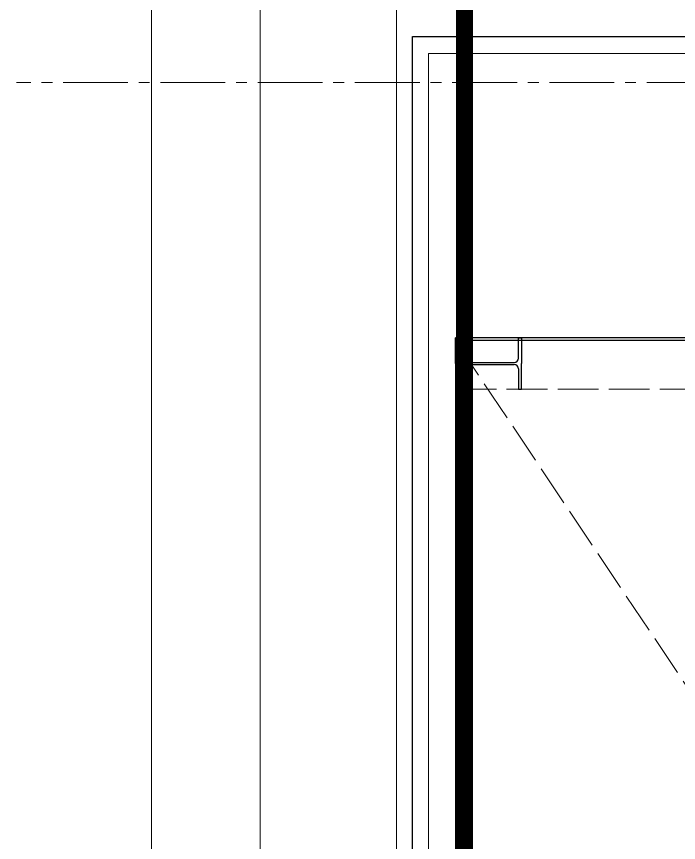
# Model space of a CAD drawing. Header units: millimetres. Extents: x 163705 to 1616509, y 81827 to 302547.
# Drawn here: x 183312 to 185256, y 151328 to 153753 of the extents above; entities that cross this region are included whole.
import ezdxf

# ---------------------------------------------------------------- set-up
doc = ezdxf.new("R2010")
doc.units = ezdxf.units.MM
doc.header["$LTSCALE"] = 10
for name, pattern in [('ACAD_ISO02W100', [15, 12, -3]), ('ACAD_ISO05W100', [33, 24, -3, 0, -3, 0, -3]), ('CENTER2', [28.575, 19.05, -3.175, 3.175, -3.175])]:
    doc.linetypes.add(name, pattern=pattern)
for name, color, linetype, lineweight in [('1-中心线', 1, 'CENTER2', 0), ('1-双点线', 8, 'ACAD_ISO05W100', 0), ('1-建筑轮廓', 7, 'Continuous', 20), ('1-护栏', 4, 'Continuous', 18), ('1-虚线', 8, 'ACAD_ISO02W100', 0)]:
    doc.layers.add(name, color=color, linetype=linetype, lineweight=lineweight)

# ---------------------------------------------------------------- blocks, each defined once
blk = doc.blocks.new('G$C5C029050')
at = {"layer": '1-双点线'}
blk.add_line((2918.6, 77039.4), (2918.6, 5439.4), dxfattribs=at)
at = {"layer": '1-双点线', "const_width": 50}
blk.add_lwpolyline([(2918.6, 69039.4), (2918.6, 21039.4), (86618.6, 21039.4), (86618.6, 69039.4)], close=True, dxfattribs=at)
at = {"layer": '1-双点线'}
blk.add_lwpolyline([(2918.6, 69039.4), (86618.6, 69039.4), (86618.6, 45039.4), (2918.6, 45039.4)], close=True, dxfattribs=at)
at = {"layer": '1-建筑轮廓'}
for points in [[(7098.6, 77039.4), (7098.6, 70334.4), (1998.6, 70334.4), (1998.6, 8119.4), (8918.6, 8119.4)], [(7418.6, 77039.4), (7418.6, 70014.4), (2318.6, 70014.4), (2318.6, 8439.4), (8918.6, 8439.4)], [(7818.6, 77039.4), (7818.6, 69614.4), (2718.6, 69614.4), (2718.6, 8839.4), (59793.6, 8839.4), (59793.6, 9628.2), (86618.6, 20822.7)]]:
    blk.add_lwpolyline(points, dxfattribs=at)
blk = doc.blocks.new('A$Cd20bb01c')
for p, q in [((126.7, 9903), (126.7, 6103)), ((2626.7, 9903), (126.7, 9903)), ((126.7, 9828), (126.7, 9903)), ((126.7, 9903), (135.7, 9903)), ((2626.7, 9895), (126.7, 9895)), ((135.7, 9903), (135.7, 9844)), ((311.7, 9844), (311.7, 9903)), ((311.7, 9903), (320.7, 9903)), ((320.7, 9903), (320.7, 9828)), ((126.7, 9828), (126.7, 9753)), ((148.7, 9831), (298.7, 9831)), ((148.7, 9825), (298.7, 9825)), ((320.7, 9753), (320.7, 9828)), ((135.7, 9753), (135.7, 9812)), ((311.7, 9812), (311.7, 9753)), ((126.7, 9753), (135.7, 9753)), ((311.7, 9753), (320.7, 9753))]:
    blk.add_line(p, q)
blk.add_lwpolyline([(4803, 10788), (9253, 10788), (9253, 18), (0, 18), (0, 10788), (3803, 10788)])
for centre, start, end in [((148.7, 9844), 180, 270), ((148.7, 9812), 90, 180), ((298.7, 9844), 270, 0), ((298.7, 9812), 0, 90)]:
    blk.add_arc(centre, 13, start, end)
at = {"layer": '1-护栏'}
blk.add_lwpolyline([(7641.2, 10856), (4753, 10856), (4753, 10738), (9203, 10738), (9203, 68), (47, 68), (47, 10738), (3853, 10738), (3853, 11556), (7641.2, 11556)], dxfattribs=at)
at = {"layer": '1-虚线'}
for p, q in [((127.7, 9893), (1626.7, 7653)), ((126.7, 9753), (2626.7, 9753))]:
    blk.add_line(p, q, dxfattribs=at)

msp = doc.modelspace()

# ---------------------------------------------------------------- linework, layer by layer
at = {"layer": '1-中心线'}
msp.add_line((209928.183, 153559.632), (183311.682, 153559.632), dxfattribs=at)

# ---------------------------------------------------------------- block references
msp.add_blockref('A$Cd20bb01c', (184474.833, 142906.632))
at = {"layer": '1-建筑轮廓'}
msp.add_blockref('G$C5C029050', (181709.24, 95820.209), dxfattribs=at)

doc.saveas('drawing.dxf')
